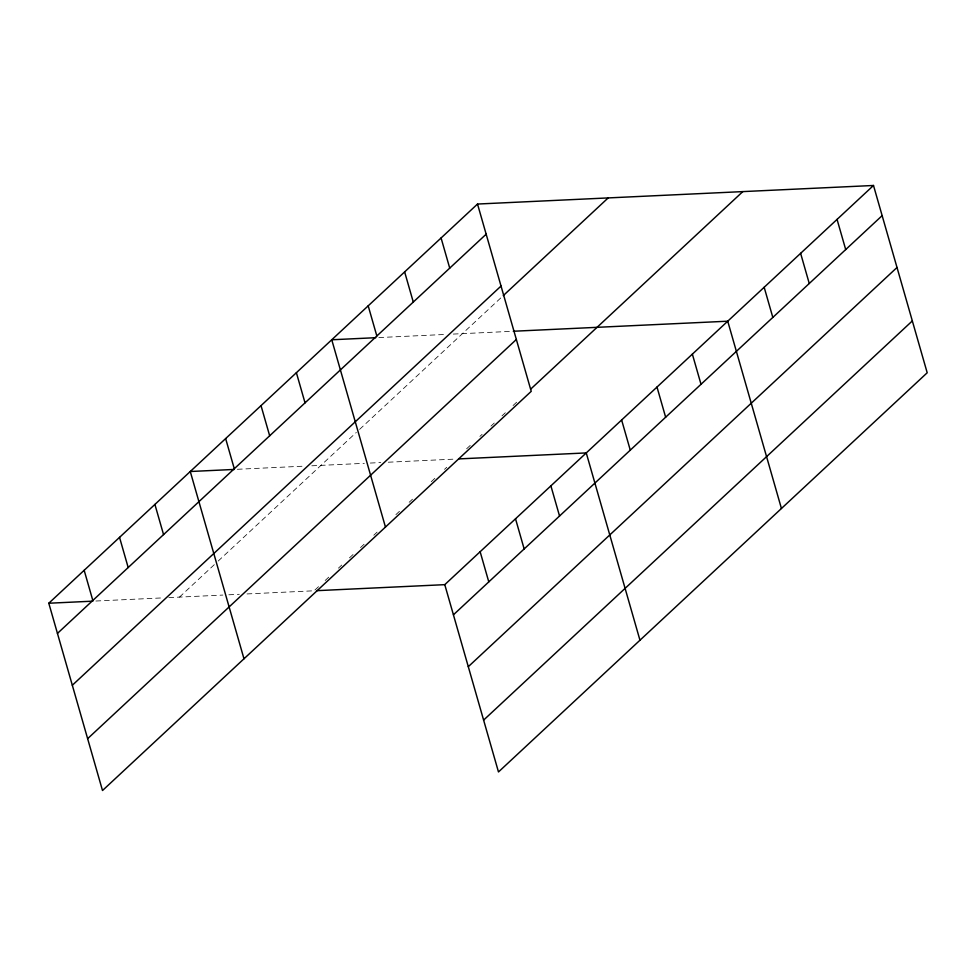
<?xml version="1.0" encoding="UTF-8"?>
<svg xmlns="http://www.w3.org/2000/svg" width="976" height="976" viewBox="0 0 976 976"><rect width="100%" height="100%" fill="white"/><g stroke="black" fill="none" stroke-linecap="round" stroke-linejoin="round"><path stroke-width="0.73" stroke-dasharray="4.88 3.66" d="M179.474 597.105L214.842 564.165M218.16 561.078L356.313 432.441M359.632 429.355L501.078 297.656M318.53 586.674L314.101 590.785L246.794 593.945M325.154 580.5L329.583 576.377M338.428 568.142L341.734 565.055M349.481 557.857L353.898 553.734M360.522 547.56L364.951 543.449M373.796 535.214L377.102 532.127M395.902 514.633L400.319 510.509M409.164 502.286L412.482 499.2M431.27 481.693L435.686 477.581M444.531 469.346L446.74 467.284M466.638 448.765L471.054 444.653M479.899 436.418L482.107 434.357M490.952 426.122L494.271 423.035M502.006 415.837L505.324 412.75M513.059 405.54L517.475 401.429M378.859 337.562L445.715 334.426M453.303 334.073L511.79 331.328M237.375 469.285L304.231 466.15M311.832 465.796L364.329 463.332M370.319 463.051L380.786 462.563M388.265 462.209L455.585 459.062M95.904 601.021L162.76 597.885M168.836 597.605L222.857 595.067M228.835 594.787L239.315 594.299"/><path stroke-width="1.46" d="M477.52 204.045L531.225 391.339L102.504 790.523L48.8 603.229L477.52 204.045L873.496 185.477L927.2 372.771L498.48 771.955L444.775 584.661L873.496 185.477M57.45 633.4L486.158 234.203M72.322 685.25L501.03 286.066M503.287 295.594L608.182 197.921M87.633 738.673L516.353 339.489M530.737 389.07L742.821 191.601M453.425 614.819L882.145 215.635M468.297 666.681L897.017 267.485M483.62 720.105L912.328 320.921M375.821 337.696L331.755 339.77L385.459 527.064M513.291 331.254L727.73 321.202L781.434 508.496M234.338 469.432L190.271 471.506L243.988 658.8M458.622 458.915L586.259 452.925L639.963 640.219M48.8 603.229L92.866 601.167M317.151 590.651L444.775 584.661M837.054 219.405L845.704 249.563M800.613 253.333L809.263 283.504M764.171 287.261L772.821 317.432M692.362 354.129L701.012 384.288M656.994 387.057L665.644 417.228M621.627 419.997L630.276 450.156M550.891 485.865L559.541 516.023M441.079 237.973L449.729 268.144M515.523 518.793L524.161 548.963M404.637 271.901L413.287 302.072M480.143 551.733L488.793 581.891M368.196 305.842L376.846 336M296.387 372.698L305.037 402.868M261.019 405.638L269.669 435.796M225.639 438.566L234.289 468.724M154.903 504.433L163.553 534.592M119.536 537.361L128.185 567.532M84.168 570.301L92.818 600.46"/></g></svg>
